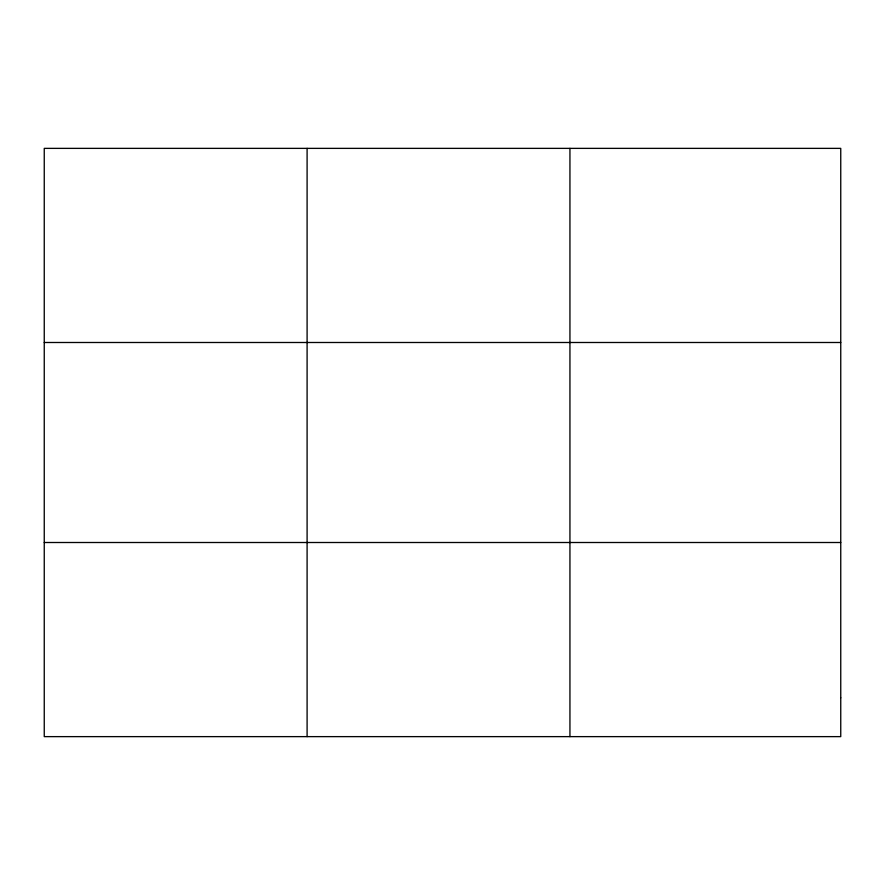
<?xml version="1.0" encoding="UTF-8"?>
<svg xmlns="http://www.w3.org/2000/svg" width="885" height="885" viewBox="0 0 885 885"><rect width="100%" height="100%" fill="white"/><g stroke="black" fill="none" stroke-linecap="round" stroke-linejoin="round"><path stroke-width="1.33" d="M307.095 148.37L307.095 736.63M569.94 148.37L569.94 736.63M44.25 342.495L840.75 342.495M44.25 542.505L840.75 542.505M840.75 697.8L840.75 736.63L44.25 736.63L44.25 148.37L840.75 148.37L840.75 697.8"/></g></svg>
